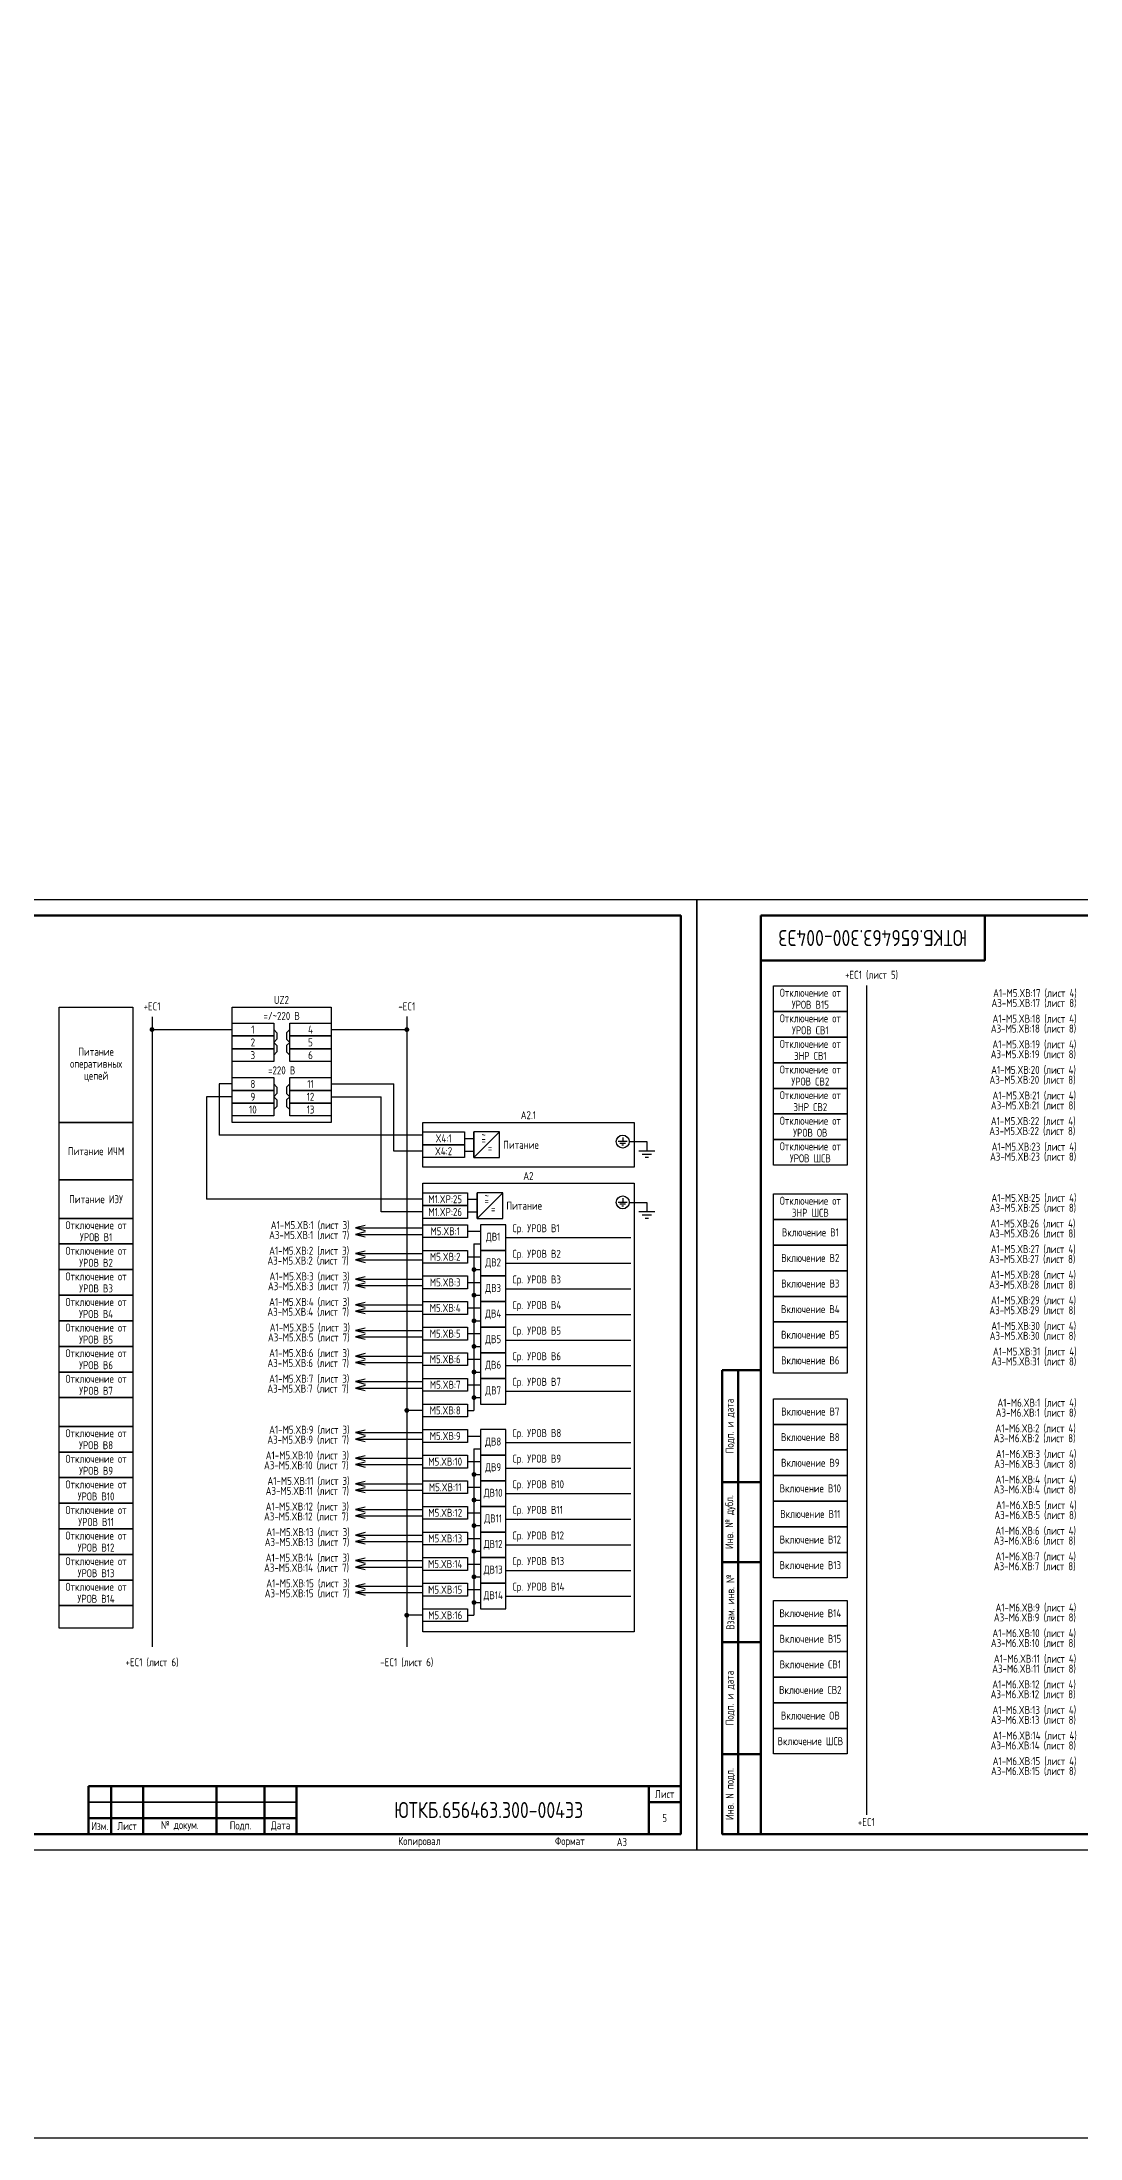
# Model space of a CAD drawing. Header units: millimetres. Extents: x -1612 to 9998, y -90 to 1220.
# Drawn here: x 1895 to 2220, y -90 to 565 of the extents above; entities that cross this region are included whole.
import ezdxf

# ---------------------------------------------------------------- set-up
doc = ezdxf.new("R2010")
doc.units = ezdxf.units.MM
doc.styles.add('Gost_type_A', font='GOST_A.TTF')

# ---------------------------------------------------------------- blocks, each defined once
blk = doc.blocks.new('Формат_А3')
blk.add_lwpolyline([(-420, 297), (0, 297), (0, 0), (-420, 0)], close=True)
at = {"lineweight": 50}
blk.add_lwpolyline([(-400, 292), (-5, 292), (-5, 5), (-400, 5)], close=True, dxfattribs=at)
blk = doc.blocks.new('Штамп малый нижний')
at = {"lineweight": 50}
for points in [[(-185, 15), (-178, 15), (-178, 5), (-185, 5)], [(-178, 15), (-168, 15), (-168, 5), (-178, 5)], [(-168, 15), (-145, 15), (-145, 5), (-168, 5)], [(-145, 15), (-130, 15), (-130, 5), (-145, 5)], [(-130, 15), (-120, 15), (-120, 5), (-130, 5)], [(-120, 15), (-10, 15), (-10, 0), (-120, 0)], [(-10, 15), (0, 15), (0, 10), (-10, 10)], [(-10, 10), (0, 10), (0, 0), (-10, 0)], [(-185, 5), (-178, 5), (-178, 0), (-185, 0)], [(-178, 5), (-168, 5), (-168, 0), (-178, 0)], [(-168, 5), (-145, 5), (-145, 0), (-168, 0)], [(-145, 5), (-130, 5), (-130, 0), (-145, 0)], [(-130, 5), (-120, 5), (-120, 0), (-130, 0)]]:
    blk.add_lwpolyline(points, close=True, dxfattribs=at)
for points in [[(-185, 15), (-178, 15), (-178, 10), (-185, 10)], [(-178, 15), (-168, 15), (-168, 10), (-178, 10)], [(-168, 15), (-145, 15), (-145, 10), (-168, 10)], [(-145, 15), (-130, 15), (-130, 10), (-145, 10)], [(-130, 15), (-120, 15), (-120, 10), (-130, 10)], [(-185, 10), (-178, 10), (-178, 5), (-185, 5)], [(-178, 10), (-168, 10), (-168, 5), (-178, 5)], [(-168, 10), (-145, 10), (-145, 5), (-168, 5)], [(-145, 10), (-130, 10), (-130, 5), (-145, 5)], [(-130, 10), (-120, 10), (-120, 5), (-130, 5)]]:
    blk.add_lwpolyline(points, close=True)
at = {"char_height": 2.5, "style": 'Gost_type_A'}
for s, insert, width, attachment_point in [('Лист', (-5, 12.5), 10, 5), ('Изм.', (-181.5, 2.5), 7, 5), ('Лист', (-173, 2.5), 10, 5), ('№ докум.', (-156.5, 2.5), 23, 5), ('Подп.', (-137.5, 2.5), 15, 5), ('Дата', (-125, 2.5), 10, 5), ('Копировал', (-75, -2.53), 13.1202, 6), ('Формат', (-30, -2.53), 13.1202, 6)]:
    blk.add_mtext(s, dxfattribs=dict(at, insert=insert, width=width, attachment_point=attachment_point))
blk = doc.blocks.new('POINT')
at = {"const_width": 0.75}
blk.add_lwpolyline([(-0.375, 0, 1), (0.375, 0, 1)], format="xyb", close=True, dxfattribs=at)
blk = doc.blocks.new('Штамп левый нижний')
at = {"lineweight": 50}
for points in [[(-12, 145), (-7, 145), (-7, 110), (-12, 110)], [(-7, 145), (0, 145), (0, 110), (-7, 110)], [(-12, 110), (-7, 110), (-7, 85), (-12, 85)], [(-7, 110), (0, 110), (0, 85), (-7, 85)], [(-12, 85), (-7, 85), (-7, 60), (-12, 60)], [(-7, 85), (0, 85), (0, 60), (-7, 60)], [(-12, 60), (-7, 60), (-7, 25), (-12, 25)], [(-7, 60), (0, 60), (0, 25), (-7, 25)], [(-12, 25), (-7, 25), (-7, 0), (-12, 0)], [(-7, 25), (0, 25), (0, 0), (-7, 0)]]:
    blk.add_lwpolyline(points, close=True, dxfattribs=at)
at = {"char_height": 2.5, "attachment_point": 5, "rotation": 90, "style": 'Gost_type_A'}
for s, insert, width in [('Подп. и дата', (-9.5, 127.5), 35), ('Инв. № дубл.', (-9.5, 97.5), 25), ('Взам. инв. №', (-9.5, 72.5), 25), ('Подп. и дата', (-9.5, 42.5), 35), ('Инв. N подл.', (-9.5, 12.5), 25)]:
    blk.add_mtext(s, dxfattribs=dict(at, insert=insert, width=width))
blk = doc.blocks.new('Штамп угловой верхний')
at = {"lineweight": 50}
blk.add_lwpolyline([(0, 0), (70, 0), (70, -14), (0, -14)], close=True, dxfattribs=at)

msp = doc.modelspace()

# ---------------------------------------------------------------- linework, layer by layer
for p, q in [((2153, 270.17), (2153, 11)), ((1929.8, 256.38), (1954.82, 256.38)), ((1929.82, 260.4), (1929.82, 63.53)), ((1985.82, 256.38), (2009.43, 256.38)), ((2009.41, 260.47), (2009.41, 63.53)), ((1954.82, 239.38), (1950.82, 239.38)), ((1950.82, 239.38), (1950.82, 223.38)), ((1985.82, 239.38), (2005.41, 239.38)), ((2005.41, 218.38), (2005.41, 239.38)), ((1946.82, 235.38), (1946.82, 203.38)), ((1954.82, 235.38), (1946.82, 235.38)), ((1985.82, 235.38), (2001.41, 235.38)), ((2001.41, 199.38), (2001.41, 235.38)), ((2014.41, 223.38), (1950.82, 223.38)), ((2030.41, 216.38), (2030.41, 224.38)), ((2030.41, 216.38), (2038.41, 224.38)), ((2014.41, 218.38), (2005.41, 218.38)), ((2078.9, 221.38), (2084.41, 221.38)), ((2014.41, 203.38), (1946.82, 203.38)), ((2031.41, 197.38), (2031.41, 205.38)), ((2031.41, 197.38), (2039.41, 205.38)), ((2014.41, 199.38), (2001.41, 199.38)), ((2078.9, 202.38), (2084.41, 202.38)), ((1993.41, 194.38), (2014.41, 194.38)), ((1993.41, 192.38), (2014.41, 192.38)), ((2028.41, 193.38), (2032.41, 193.38)), ((2028.41, 193.38), (2032.41, 193.38)), ((2040.41, 191.38), (2079.41, 191.38)), ((1993.41, 186.38), (2014.41, 186.38)), ((1993.41, 184.38), (2014.41, 184.38)), ((2028.41, 185.38), (2032.41, 185.38)), ((2030.41, 189.38), (2032.41, 189.38)), ((2030.41, 189.38), (2030.41, 137.38)), ((1993.41, 178.38), (2014.41, 178.38)), ((2028.41, 177.38), (2032.41, 177.38)), ((2030.41, 181.38), (2032.41, 181.38)), ((2040.41, 183.38), (2079.41, 183.38)), ((1993.41, 176.38), (2014.41, 176.38)), ((1993.41, 170.38), (2014.41, 170.38)), ((2030.41, 173.38), (2032.41, 173.38)), ((2040.41, 175.38), (2079.41, 175.38)), ((1993.41, 168.38), (2014.41, 168.38)), ((2028.41, 169.38), (2032.41, 169.38)), ((2030.41, 165.38), (2032.41, 165.38)), ((2040.41, 167.38), (2079.41, 167.38)), ((1993.41, 162.38), (2014.41, 162.38)), ((1993.41, 160.38), (2014.41, 160.38)), ((2028.41, 161.38), (2032.41, 161.38)), ((2030.41, 157.38), (2032.41, 157.38)), ((2040.41, 159.38), (2079.41, 159.38)), ((1993.41, 154.38), (2014.41, 154.38)), ((1993.41, 152.38), (2014.41, 152.38)), ((2028.41, 153.38), (2032.41, 153.38)), ((2040.41, 151.38), (2079.41, 151.38)), ((1993.41, 146.38), (2014.41, 146.38)), ((1993.41, 144.38), (2014.41, 144.38)), ((2028.41, 145.38), (2032.41, 145.38)), ((2030.41, 149.38), (2032.41, 149.38)), ((2030.41, 141.38), (2032.41, 141.38)), ((2040.41, 143.38), (2079.41, 143.38)), ((2014.41, 137.38), (2009.41, 137.38)), ((2014.41, 137.38), (2009.41, 137.38)), ((2028.41, 137.38), (2030.41, 137.38)), ((1993.41, 130.43), (2014.41, 130.43)), ((1993.41, 128.43), (2014.41, 128.43)), ((2028.41, 129.38), (2032.41, 129.38)), ((2030.41, 125.38), (2032.41, 125.38)), ((2030.41, 125.38), (2030.41, 73.38)), ((2040.41, 127.38), (2079.41, 127.38)), ((1993.41, 122.43), (2014.41, 122.43)), ((1993.41, 120.43), (2014.41, 120.43)), ((2028.41, 121.38), (2032.41, 121.38)), ((2040.41, 119.38), (2079.41, 119.38)), ((1993.41, 114.43), (2014.41, 114.43)), ((1993.41, 112.43), (2014.41, 112.43)), ((2028.41, 113.38), (2032.41, 113.38)), ((2030.41, 117.38), (2032.41, 117.38)), ((2040.41, 111.38), (2079.41, 111.38)), ((1993.41, 106.43), (2014.41, 106.43)), ((2028.41, 105.38), (2032.41, 105.38)), ((2030.41, 109.38), (2032.41, 109.38)), ((1993.41, 104.43), (2014.41, 104.43)), ((1993.41, 98.43), (2014.41, 98.43)), ((2030.41, 101.38), (2032.41, 101.38)), ((2040.41, 103.38), (2079.41, 103.38)), ((1993.41, 96.43), (2014.41, 96.43)), ((2028.41, 97.38), (2032.41, 97.38)), ((2030.41, 93.38), (2032.41, 93.38)), ((2040.41, 95.38), (2079.41, 95.38)), ((1993.41, 90.43), (2014.41, 90.43)), ((1993.41, 88.43), (2014.41, 88.43)), ((2028.41, 89.38), (2032.41, 89.38)), ((2030.41, 85.38), (2032.41, 85.38)), ((2040.41, 87.38), (2079.41, 87.38)), ((1993.41, 82.43), (2014.41, 82.43)), ((1993.41, 80.43), (2014.41, 80.43)), ((2028.41, 81.38), (2032.41, 81.38)), ((2040.41, 79.38), (2079.41, 79.38)), ((2014.41, 73.38), (2009.41, 73.38)), ((2028.41, 73.38), (2030.41, 73.38)), ((2030.41, 77.38), (2032.41, 77.38))]:
    msp.add_line(p, q)
at = {"ltscale": 4}
for p, q in [((2027.41, 222.38), (2030.41, 222.38)), ((2027.41, 218.38), (2030.41, 218.38)), ((2028.41, 203.38), (2031.41, 203.38)), ((2028.41, 199.38), (2031.41, 199.38))]:
    msp.add_line(p, q, dxfattribs=at)
at = {"ltscale": 4.32}
for p, q in [((2078.3, 221.38), (2075.45, 221.38)), ((2077.73, 220.81), (2076.02, 220.81)), ((2077.16, 220.24), (2076.59, 220.24)), ((2076.88, 222.66), (2076.88, 221.38)), ((2086.91, 218.38), (2081.91, 218.38)), ((2085.91, 217.38), (2082.91, 217.38)), ((2084.91, 216.38), (2083.91, 216.38)), ((2084.41, 221.38), (2084.41, 218.38)), ((2076.88, 203.66), (2076.88, 202.38)), ((2078.3, 202.38), (2075.45, 202.38)), ((2077.73, 201.81), (2076.02, 201.81)), ((2077.16, 201.24), (2076.59, 201.24)), ((2086.91, 199.38), (2081.91, 199.38)), ((2085.91, 198.38), (2082.91, 198.38)), ((2084.91, 197.38), (2083.91, 197.38)), ((2084.41, 202.38), (2084.41, 199.38))]:
    msp.add_line(p, q, dxfattribs=at)
for points in [[(-1612, 1220), (9998.36, 1220), (9998.36, -90), (-1612, -90)], [(2147, 262.02), (2124, 262.02), (2124, 270.02), (2147, 270.02)], [(1923.82, 227.38), (1900.82, 227.38), (1900.82, 263.38), (1923.82, 263.38)], [(1954.82, 263.38), (1985.82, 263.38), (1985.82, 227.38), (1954.82, 227.38)], [(2147, 254.02), (2124, 254.02), (2124, 262.02), (2147, 262.02)], [(1954.82, 258.38), (1967.82, 258.38), (1967.82, 254.38), (1954.82, 254.38)], [(1972.82, 258.38), (1985.82, 258.38), (1985.82, 254.38), (1972.82, 254.38)], [(1954.82, 254.38), (1967.82, 254.38), (1967.82, 250.38), (1954.82, 250.38)], [(1954.82, 250.38), (1967.82, 250.38), (1967.82, 246.38), (1954.82, 246.38)], [(1972.82, 254.38), (1985.82, 254.38), (1985.82, 250.38), (1972.82, 250.38)], [(1972.82, 250.38), (1985.82, 250.38), (1985.82, 246.38), (1972.82, 246.38)], [(2147, 246.02), (2124, 246.02), (2124, 254.02), (2147, 254.02)], [(2147, 238.02), (2124, 238.02), (2124, 246.02), (2147, 246.02)], [(1954.82, 241.38), (1967.82, 241.38), (1967.82, 237.38), (1954.82, 237.38)], [(1954.82, 237.38), (1967.82, 237.38), (1967.82, 233.38), (1954.82, 233.38)], [(1972.82, 241.38), (1985.82, 241.38), (1985.82, 237.38), (1972.82, 237.38)], [(1972.82, 237.38), (1985.82, 237.38), (1985.82, 233.38), (1972.82, 233.38)], [(2147, 230.02), (2124, 230.02), (2124, 238.02), (2147, 238.02)], [(1954.82, 233.38), (1967.82, 233.38), (1967.82, 229.38), (1954.82, 229.38)], [(1972.82, 233.38), (1985.82, 233.38), (1985.82, 229.38), (1972.82, 229.38)], [(2147, 222.02), (2124, 222.02), (2124, 230.02), (2147, 230.02)], [(1923.82, 209.38), (1900.82, 209.38), (1900.82, 227.38), (1923.82, 227.38)], [(2014.41, 227.38), (2080.41, 227.38), (2080.41, 213.38), (2014.41, 213.38)], [(2014.41, 224.38), (2027.41, 224.38), (2027.41, 220.38), (2014.41, 220.38)], [(2014.41, 220.38), (2027.41, 220.38), (2027.41, 216.38), (2014.41, 216.38)], [(2147, 214.02), (2124, 214.02), (2124, 222.02), (2147, 222.02)], [(1923.82, 197.38), (1900.82, 197.38), (1900.82, 209.38), (1923.82, 209.38)], [(2014.41, 208.38), (2080.41, 208.38), (2080.41, 68.23), (2014.41, 68.23)], [(2014.41, 205.38), (2028.41, 205.38), (2028.41, 201.38), (2014.41, 201.38)], [(2147, 197.02), (2124, 197.02), (2124, 205.02), (2147, 205.02)], [(1923.82, 189.38), (1900.82, 189.38), (1900.82, 197.38), (1923.82, 197.38)], [(2014.41, 201.38), (2028.41, 201.38), (2028.41, 197.38), (2014.41, 197.38)], [(2147, 189.02), (2124, 189.02), (2124, 197.02), (2147, 197.02)], [(2014.41, 195.38), (2028.41, 195.38), (2028.41, 191.38), (2014.41, 191.38)], [(2014.41, 195.38), (2028.41, 195.38), (2028.41, 191.38), (2014.41, 191.38)], [(1923.82, 181.38), (1900.82, 181.38), (1900.82, 189.38), (1923.82, 189.38)], [(2014.41, 187.38), (2028.41, 187.38), (2028.41, 183.38), (2014.41, 183.38)], [(2147, 181.02), (2124, 181.02), (2124, 189.02), (2147, 189.02)], [(1923.82, 173.38), (1900.82, 173.38), (1900.82, 181.38), (1923.82, 181.38)], [(2014.41, 179.38), (2028.41, 179.38), (2028.41, 175.38), (2014.41, 175.38)], [(2147, 173.02), (2124, 173.02), (2124, 181.02), (2147, 181.02)], [(1923.82, 165.38), (1900.82, 165.38), (1900.82, 173.38), (1923.82, 173.38)], [(2014.41, 171.38), (2028.41, 171.38), (2028.41, 167.38), (2014.41, 167.38)], [(2147, 165.02), (2124, 165.02), (2124, 173.02), (2147, 173.02)], [(1923.82, 157.38), (1900.82, 157.38), (1900.82, 165.38), (1923.82, 165.38)], [(2147, 157.02), (2124, 157.02), (2124, 165.02), (2147, 165.02)], [(1923.82, 149.38), (1900.82, 149.38), (1900.82, 157.38), (1923.82, 157.38)], [(2014.41, 163.38), (2028.41, 163.38), (2028.41, 159.38), (2014.41, 159.38)], [(2014.41, 155.38), (2028.41, 155.38), (2028.41, 151.38), (2014.41, 151.38)], [(2147, 149.02), (2124, 149.02), (2124, 157.02), (2147, 157.02)], [(1923.82, 141.38), (1900.82, 141.38), (1900.82, 149.38), (1923.82, 149.38)], [(2014.41, 147.38), (2028.41, 147.38), (2028.41, 143.38), (2014.41, 143.38)], [(1923.82, 132.38), (1900.82, 132.38), (1900.82, 141.38), (1923.82, 141.38)], [(2014.41, 139.38), (2028.41, 139.38), (2028.41, 135.38), (2014.41, 135.38)], [(2147, 133.02), (2124, 133.02), (2124, 141.02), (2147, 141.02)], [(1923.82, 124.38), (1900.82, 124.38), (1900.82, 132.38), (1923.82, 132.38)], [(2014.41, 131.38), (2028.41, 131.38), (2028.41, 127.38), (2014.41, 127.38)], [(2147, 125.02), (2124, 125.02), (2124, 133.02), (2147, 133.02)], [(2147, 117.02), (2124, 117.02), (2124, 125.02), (2147, 125.02)], [(1923.82, 116.38), (1900.82, 116.38), (1900.82, 124.38), (1923.82, 124.38)], [(2014.41, 123.38), (2028.41, 123.38), (2028.41, 119.38), (2014.41, 119.38)], [(1923.82, 108.38), (1900.82, 108.38), (1900.82, 116.38), (1923.82, 116.38)], [(2014.41, 115.38), (2028.41, 115.38), (2028.41, 111.38), (2014.41, 111.38)], [(2147, 109.02), (2124, 109.02), (2124, 117.02), (2147, 117.02)], [(1923.82, 100.38), (1900.82, 100.38), (1900.82, 108.38), (1923.82, 108.38)], [(2014.41, 107.38), (2028.41, 107.38), (2028.41, 103.38), (2014.41, 103.38)], [(2147, 101.02), (2124, 101.02), (2124, 109.02), (2147, 109.02)], [(1923.82, 92.38), (1900.82, 92.38), (1900.82, 100.38), (1923.82, 100.38)], [(2014.41, 99.38), (2028.41, 99.38), (2028.41, 95.38), (2014.41, 95.38)], [(2147, 93.02), (2124, 93.02), (2124, 101.02), (2147, 101.02)], [(1923.82, 84.38), (1900.82, 84.38), (1900.82, 92.38), (1923.82, 92.38)], [(2147, 85.02), (2124, 85.02), (2124, 93.02), (2147, 93.02)], [(2014.41, 91.38), (2028.41, 91.38), (2028.41, 87.38), (2014.41, 87.38)], [(1923.82, 76.38), (1900.82, 76.38), (1900.82, 84.38), (1923.82, 84.38)], [(2014.41, 83.38), (2028.41, 83.38), (2028.41, 79.38), (2014.41, 79.38)], [(1923.82, 69.38), (1900.82, 69.38), (1900.82, 76.38), (1923.82, 76.38)], [(2014.41, 75.38), (2028.41, 75.38), (2028.41, 71.38), (2014.41, 71.38)], [(2147, 70.02), (2124, 70.02), (2124, 78.02), (2147, 78.02)], [(2147, 62.02), (2124, 62.02), (2124, 70.02), (2147, 70.02)], [(2147, 54.02), (2124, 54.02), (2124, 62.02), (2147, 62.02)], [(2147, 46.02), (2124, 46.02), (2124, 54.02), (2147, 54.02)], [(2147, 38.02), (2124, 38.02), (2124, 46.02), (2147, 46.02)], [(2147, 30.02), (2124, 30.02), (2124, 38.02), (2147, 38.02)]]:
    msp.add_lwpolyline(points, close=True)
for points in [[(1967.82, 256.38), (1968.82, 255.38), (1968.82, 253.38), (1967.82, 252.38)], [(1972.82, 256.38), (1971.82, 255.38), (1971.82, 253.38), (1972.82, 252.38)], [(1967.82, 252.38), (1968.82, 251.38), (1968.82, 249.38), (1967.82, 248.38)], [(1972.82, 252.38), (1971.82, 251.38), (1971.82, 249.38), (1972.82, 248.38)], [(1967.82, 239.38), (1968.82, 238.38), (1968.82, 236.38), (1967.82, 235.38)], [(1972.82, 239.38), (1971.82, 238.38), (1971.82, 236.38), (1972.82, 235.38)], [(1967.82, 235.38), (1968.82, 234.38), (1968.82, 232.38), (1967.82, 231.38)], [(1972.82, 235.38), (1971.82, 234.38), (1971.82, 232.38), (1972.82, 231.38)], [(1996.41, 195.13), (1993.41, 194.38), (1996.41, 193.63)], [(1996.41, 193.13), (1993.41, 192.38), (1996.41, 191.63)], [(1996.41, 187.13), (1993.41, 186.38), (1996.41, 185.63)], [(1996.41, 185.13), (1993.41, 184.38), (1996.41, 183.63)], [(1996.41, 179.13), (1993.41, 178.38), (1996.41, 177.63)], [(1996.41, 177.13), (1993.41, 176.38), (1996.41, 175.63)], [(1996.41, 171.13), (1993.41, 170.38), (1996.41, 169.63)], [(1996.41, 169.13), (1993.41, 168.38), (1996.41, 167.63)], [(1996.41, 163.13), (1993.41, 162.38), (1996.41, 161.63)], [(1996.41, 161.13), (1993.41, 160.38), (1996.41, 159.63)], [(1996.41, 155.13), (1993.41, 154.38), (1996.41, 153.63)], [(1996.41, 153.13), (1993.41, 152.38), (1996.41, 151.63)], [(1996.41, 147.13), (1993.41, 146.38), (1996.41, 145.63)], [(1996.41, 145.13), (1993.41, 144.38), (1996.41, 143.63)], [(1996.41, 131.18), (1993.41, 130.43), (1996.41, 129.68)], [(1996.41, 129.18), (1993.41, 128.43), (1996.41, 127.68)], [(1996.41, 123.18), (1993.41, 122.43), (1996.41, 121.68)], [(1996.41, 121.18), (1993.41, 120.43), (1996.41, 119.68)], [(1996.41, 115.18), (1993.41, 114.43), (1996.41, 113.68)], [(1996.41, 113.18), (1993.41, 112.43), (1996.41, 111.68)], [(1996.41, 107.18), (1993.41, 106.43), (1996.41, 105.68)], [(1996.41, 105.18), (1993.41, 104.43), (1996.41, 103.68)], [(1996.41, 99.18), (1993.41, 98.43), (1996.41, 97.68)], [(1996.41, 97.18), (1993.41, 96.43), (1996.41, 95.68)], [(1996.41, 91.18), (1993.41, 90.43), (1996.41, 89.68)], [(1996.41, 89.18), (1993.41, 88.43), (1996.41, 87.68)], [(1996.41, 83.18), (1993.41, 82.43), (1996.41, 81.68)], [(1996.41, 81.18), (1993.41, 80.43), (1996.41, 79.68)]]:
    msp.add_lwpolyline(points)
at = {"ltscale": 4}
for points in [[(2030.41, 216.38), (2038.41, 216.38), (2038.41, 224.38), (2030.41, 224.38)], [(2031.41, 197.38), (2039.41, 197.38), (2039.41, 205.38), (2031.41, 205.38)], [(2032.41, 187.38), (2040.41, 187.38), (2040.41, 195.38), (2032.41, 195.38)], [(2032.41, 179.38), (2040.41, 179.38), (2040.41, 187.38), (2032.41, 187.38)], [(2032.41, 171.38), (2040.41, 171.38), (2040.41, 179.38), (2032.41, 179.38)], [(2032.41, 163.38), (2040.41, 163.38), (2040.41, 171.38), (2032.41, 171.38)], [(2032.41, 155.38), (2040.41, 155.38), (2040.41, 163.38), (2032.41, 163.38)], [(2032.41, 147.38), (2040.41, 147.38), (2040.41, 155.38), (2032.41, 155.38)], [(2032.41, 139.38), (2040.41, 139.38), (2040.41, 147.38), (2032.41, 147.38)], [(2032.41, 123.38), (2040.41, 123.38), (2040.41, 131.38), (2032.41, 131.38)], [(2032.41, 115.38), (2040.41, 115.38), (2040.41, 123.38), (2032.41, 123.38)], [(2032.41, 107.38), (2040.41, 107.38), (2040.41, 115.38), (2032.41, 115.38)], [(2032.41, 99.38), (2040.41, 99.38), (2040.41, 107.38), (2032.41, 107.38)], [(2032.41, 91.38), (2040.41, 91.38), (2040.41, 99.38), (2032.41, 99.38)], [(2032.41, 83.38), (2040.41, 83.38), (2040.41, 91.38), (2032.41, 91.38)], [(2032.41, 75.38), (2040.41, 75.38), (2040.41, 83.38), (2032.41, 83.38)]]:
    msp.add_lwpolyline(points, close=True, dxfattribs=at)
for centre in [(2076.88, 221.38), (2076.88, 202.38)]:
    msp.add_circle(centre, 2.02)

# ---------------------------------------------------------------- block references
for name, p in [('Формат_А3', (2100, 0)), ('Формат_А3', (2520, 0)), ('Штамп угловой верхний', (2120, 292)), ('POINT', (2030.41, 181.38)), ('POINT', (2030.41, 173.38)), ('POINT', (2030.41, 165.38)), ('POINT', (2030.41, 157.38)), ('POINT', (2030.41, 149.38)), ('Штамп левый нижний', (2120, 5)), ('POINT', (2009.41, 137.38)), ('POINT', (2009.41, 137.38)), ('POINT', (2030.41, 141.38)), ('POINT', (2030.41, 117.38)), ('POINT', (2030.41, 109.38)), ('POINT', (2030.41, 101.38)), ('POINT', (2030.41, 93.38)), ('POINT', (2030.41, 85.38)), ('POINT', (2009.41, 73.38)), ('POINT', (2030.41, 77.38)), ('Штамп малый нижний', (2095, 5))]:
    msp.add_blockref(name, p)
at = {"rotation": 180}
for p in [(1929.8, 256.38), (2009.43, 256.38)]:
    msp.add_blockref('POINT', p, dxfattribs=at)

# ---------------------------------------------------------------- texts
at = {"insert": (2155, 285), "char_height": 5, "width": 70, "attachment_point": 5, "rotation": 180, "style": 'Gost_type_A'}
msp.add_mtext('ЮТКБ.656463.300-004Э3', dxfattribs=at)
at = {"char_height": 2.5, "style": 'Gost_type_A'}
for s, insert, width, attachment_point, line_spacing_factor in [('Отключение от УРОВ B15', (2135.5, 266.02), 23, 5, 0.9), ('A1-M5.XВ:17 (лист 4)', (2192.62, 267.66), 31, 4, 0.8), ('UZ2', (1970.25, 264.38), 31, 8, 0.9), ('A3-M5.XВ:17 (лист 8)', (2192.1, 264.56), 31, 4, 0.8), ('=/~220 В', (1970.32, 259.38), 31, 8, 0.9), ('Отключение от УРОВ СB1', (2135.5, 258.02), 23, 5, 0.9), ('A3-M5.XВ:18 (лист 8)', (2191.91, 256.56), 31, 4, 0.8), ('A1-M5.XВ:18 (лист 4)', (2192.43, 259.66), 31, 4, 0.8), ('Питание оперативных цепей', (1912.32, 245.38), 23, 5, 0.9), ('Отключение от ЗНР СВ1', (2135.5, 250.02), 23, 5, 0.9), ('A3-M5.XВ:19 (лист 8)', (2191.87, 248.56), 31, 4, 0.8), ('A1-M5.XВ:19 (лист 4)', (2192.39, 251.66), 31, 4, 0.8), ('=220 В', (1970.32, 242.38), 31, 8, 0.9), ('Отключение от УРОВ СB2', (2135.5, 242.02), 23, 5, 0.9), ('A1-M5.XВ:20 (лист 4)', (2192, 243.66), 31, 4, 0.8), ('Отключение от ЗНР СВ2', (2135.5, 234.02), 23, 5, 0.9), ('A3-M5.XВ:20 (лист 8)', (2191.48, 240.56), 31, 4, 0.8), ('A1-M5.XВ:21 (лист 4)', (2192.43, 235.66), 31, 4, 0.8), ('A2.1', (2047.41, 228.38), 66, 8, 0.9), ('A1-M5.XВ:22 (лист 4)', (2191.91, 227.66), 31, 4, 0.8), ('A3-M5.XВ:21 (лист 8)', (2191.91, 232.56), 31, 4, 0.8), ('Отключение от УРОВ ОB', (2135.5, 226.02), 23, 5, 0.9), ('A3-M5.XВ:22 (лист 8)', (2191.41, 224.56), 31, 4, 0.8), ('Питание ИЧМ', (1912.32, 218.38), 23, 5, 0.9), ('Отключение от УРОВ ШСB', (2135.5, 218.02), 23, 5, 0.9), ('A3-M5.XВ:23 (лист 8)', (2191.65, 216.56), 31, 4, 0.8), ('A1-M5.XВ:23 (лист 4)', (2192.17, 219.66), 31, 4, 0.8), ('A2', (2047.41, 209.38), 66, 8, 0.9), ('Питание ИЭУ', (1912.32, 203.38), 23, 5, 0.9), ('Отключение от ЗНР ШСВ', (2135.5, 201.02), 23, 5, 0.9), ('A1-M5.XВ:25 (лист 4)', (2192.09, 203.66), 31, 4, 0.8), ('Отключение от УРОВ В1', (1912.32, 193.38), 23, 5, 0.9), ('A1-M5.XВ:1 (лист 3)', (1966.91, 195.16), 31, 4, 0.8), ('A3-M5.XВ:25 (лист 8)', (2191.57, 200.56), 31, 4, 0.8), ('A1-M5.XВ:26 (лист 4)', (2191.77, 195.66), 31, 4, 0.8), ('A3-M5.XВ:1 (лист 7)', (1966.39, 192.06), 31, 4, 0.8), ('Включение В1', (2135.5, 193.02), 23, 5, 0.9), ('A3-M5.XВ:26 (лист 8)', (2191.43, 192.56), 31, 4, 0.8), ('Отключение от УРОВ B2', (1912.32, 185.38), 23, 5, 0.9), ('A3-M5.XВ:2 (лист 7)', (1965.87, 184.06), 31, 4, 0.8), ('A1-M5.XВ:2 (лист 3)', (1966.41, 187.16), 31, 4, 0.8), ('Включение В2', (2135.5, 185.02), 23, 5, 0.9), ('A3-M5.XВ:27 (лист 8)', (2191.39, 184.56), 31, 4, 0.8), ('A1-M5.XВ:27 (лист 4)', (2191.91, 187.66), 31, 4, 0.8), ('Отключение от УРОВ В3', (1912.32, 177.38), 23, 5, 0.9), ('A3-M5.XВ:3 (лист 7)', (1966.03, 176.06), 31, 4, 0.8), ('A1-M5.XВ:3 (лист 3)', (1966.5, 179.16), 31, 4, 0.8), ('Включение В3', (2135.5, 177.02), 23, 5, 0.9), ('A3-M5.XВ:28 (лист 8)', (2191.35, 176.56), 31, 4, 0.8), ('A1-M5.XВ:28 (лист 4)', (2191.87, 179.66), 31, 4, 0.8), ('Отключение от УРОВ В4', (1912.32, 169.38), 23, 5, 0.9), ('A1-M5.XВ:4 (лист 3)', (1966.41, 171.16), 31, 4, 0.8), ('A1-M5.XВ:29 (лист 4)', (2191.95, 171.66), 31, 4, 0.8), ('Отключение от УРОВ В5', (1912.32, 161.38), 23, 5, 0.9), ('A3-M5.XВ:4 (лист 7)', (1965.84, 168.06), 31, 4, 0.8), ('A1-M5.XВ:5 (лист 3)', (1966.58, 163.16), 31, 4, 0.8), ('Включение В4', (2135.5, 169.02), 23, 5, 0.9), ('A3-M5.XВ:29 (лист 8)', (2191.43, 168.56), 31, 4, 0.8), ('A1-M5.XВ:30 (лист 4)', (2192.04, 163.66), 31, 4, 0.8), ('A3-M5.XВ:5 (лист 7)', (1966.03, 160.06), 31, 4, 0.8), ('Включение В5', (2135.5, 161.02), 23, 5, 0.9), ('A3-M5.XВ:30 (лист 8)', (2191.54, 160.56), 31, 4, 0.8), ('A1-M5.XВ:31 (лист 4)', (2192.56, 155.66), 31, 4, 0.8), ('Отключение от УРОВ В6', (1912.32, 153.38), 23, 5, 0.9), ('A3-M5.XВ:6 (лист 7)', (1965.87, 152.06), 31, 4, 0.8), ('A1-M5.XВ:6 (лист 3)', (1966.41, 155.16), 31, 4, 0.8), ('Включение В6', (2135.5, 153.02), 23, 5, 0.9), ('A3-M5.XВ:31 (лист 8)', (2192.04, 152.56), 31, 4, 0.8), ('Отключение от УРОВ В7', (1912.32, 145.38), 23, 5, 0.9), ('A3-M5.XВ:7 (лист 7)', (1965.84, 144.06), 31, 4, 0.8), ('A1-M5.XВ:7 (лист 3)', (1966.41, 147.16), 31, 4, 0.8), ('Включение В7', (2135.5, 137.02), 23, 5, 0.9), ('A3-M6.XВ:1 (лист 8)', (2193.43, 136.56), 31, 4, 0.8), ('A1-M6.XВ:1 (лист 4)', (2193.95, 139.66), 31, 4, 0.8), ('Отключение от УРОВ В8', (1912.32, 128.38), 23, 5, 0.9), ('A1-M5.XВ:9 (лист 3)', (1966.41, 131.22), 31, 4, 0.8), ('A1-M6.XВ:2 (лист 4)', (2193.36, 131.66), 31, 4, 0.8), ('A1-M5.XВ:10 (лист 3)', (1965.34, 123.22), 31, 4, 0.8), ('A3-M5.XВ:9 (лист 7)', (1965.84, 128.11), 31, 4, 0.8), ('Включение В8', (2135.5, 129.02), 23, 5, 0.9), ('A3-M6.XВ:2 (лист 8)', (2192.84, 128.56), 31, 4, 0.8), ('A1-M6.XВ:3 (лист 4)', (2193.5, 123.66), 31, 4, 0.8), ('Отключение от УРОВ В9', (1912.32, 120.38), 23, 5, 0.9), ('A3-M5.XВ:10 (лист 7)', (1964.8, 120.11), 31, 4, 0.8), ('Включение В9', (2135.5, 121.02), 23, 5, 0.9), ('A3-M6.XВ:3 (лист 8)', (2192.98, 120.56), 31, 4, 0.8), ('Отключение от УРОВ В10', (1912.32, 112.38), 23, 5, 0.9), ('A3-M5.XВ:11 (лист 7)', (1965.32, 112.11), 31, 4, 0.8), ('A1-M5.XВ:11 (лист 3)', (1965.87, 115.22), 31, 4, 0.8), ('Включение В10', (2135.5, 113.02), 23, 5, 0.9), ('A3-M6.XВ:4 (лист 8)', (2192.85, 112.56), 31, 4, 0.8), ('A1-M6.XВ:4 (лист 4)', (2193.37, 115.66), 31, 4, 0.8), ('Отключение от УРОВ В11', (1912.32, 104.38), 23, 5, 0.9), ('A3-M5.XВ:12 (лист 7)', (1964.8, 104.11), 31, 4, 0.8), ('A1-M5.XВ:12 (лист 3)', (1965.32, 107.22), 31, 4, 0.8), ('Включение В11', (2135.5, 105.02), 23, 5, 0.9), ('A3-M6.XВ:5 (лист 8)', (2193.02, 104.56), 31, 4, 0.8), ('A1-M6.XВ:5 (лист 4)', (2193.54, 107.66), 31, 4, 0.8), ('Отключение от УРОВ В12', (1912.32, 96.38), 23, 5, 0.9), ('A1-M5.XВ:13 (лист 3)', (1965.51, 99.22), 31, 4, 0.8), ('Включение В12', (2135.5, 97.02), 23, 5, 0.9), ('A1-M6.XВ:6 (лист 4)', (2193.32, 99.66), 31, 4, 0.8), ('A3-M5.XВ:13 (лист 7)', (1965.02, 96.11), 31, 4, 0.8), ('A1-M5.XВ:14 (лист 3)', (1965.34, 91.22), 31, 4, 0.8), ('A3-M6.XВ:6 (лист 8)', (2192.82, 96.56), 31, 4, 0.8), ('A1-M6.XВ:7 (лист 4)', (2193.36, 91.66), 31, 4, 0.8), ('Отключение от УРОВ В13', (1912.32, 88.38), 23, 5, 0.9), ('A3-M5.XВ:14 (лист 7)', (1964.82, 88.11), 31, 4, 0.8), ('Включение В13', (2135.5, 89.02), 23, 5, 0.9), ('A3-M6.XВ:7 (лист 8)', (2192.84, 88.56), 31, 4, 0.8), ('Отключение от УРОВ В14', (1912.32, 80.38), 23, 5, 0.9), ('A3-M5.XВ:15 (лист 7)', (1965.02, 80.11), 31, 4, 0.8), ('A1-M5.XВ:15 (лист 3)', (1965.51, 83.22), 31, 4, 0.8), ('Включение В14', (2135.5, 74.02), 23, 5, 0.9), ('A3-M6.XВ:9 (лист 8)', (2192.85, 72.56), 31, 4, 0.8), ('A1-M6.XВ:9 (лист 4)', (2193.37, 75.66), 31, 4, 0.8), ('Включение В15', (2135.5, 66.02), 23, 5, 0.9), ('A3-M6.XВ:10 (лист 8)', (2191.91, 64.56), 31, 4, 0.8), ('A1-M6.XВ:10 (лист 4)', (2192.39, 67.66), 31, 4, 0.8), ('Включение СВ1', (2135.5, 58.02), 23, 5, 0.9), ('A1-M6.XВ:11 (лист 4)', (2192.84, 59.66), 31, 4, 0.8), ('A3-M6.XВ:11 (лист 8)', (2192.32, 56.56), 31, 4, 0.8), ('A1-M6.XВ:12 (лист 4)', (2192.36, 51.66), 31, 4, 0.8), ('Включение СВ2', (2135.5, 50.02), 23, 5, 0.9), ('A3-M6.XВ:12 (лист 8)', (2191.84, 48.56), 31, 4, 0.8), ('Включение ОВ', (2135.5, 42.02), 23, 5, 0.9), ('A3-M6.XВ:13 (лист 8)', (2191.91, 40.56), 31, 4, 0.8), ('A1-M6.XВ:13 (лист 4)', (2192.43, 43.66), 31, 4, 0.8), ('Включение ШСВ', (2135.5, 34.02), 23, 5, 0.9), ('A3-M6.XВ:14 (лист 8)', (2191.83, 32.56), 31, 4, 0.8), ('A1-M6.XВ:14 (лист 4)', (2192.53, 35.66), 31, 4, 0.8), ('A1-M6.XВ:15 (лист 4)', (2192.47, 27.66), 31, 4, 0.8), ('A3-M6.XВ:15 (лист 8)', (2191.95, 24.56), 31, 4, 0.8)]:
    msp.add_mtext(s, dxfattribs=dict(at, insert=insert, width=width, attachment_point=attachment_point, line_spacing_factor=line_spacing_factor))
at = {"style": 'Gost_type_A'}
for s, insert, char_height, width, attachment_point in [('+EC1 (лист 5)', (2154.62, 272), 2.5, 17.4877, 8), ('+EC1', (1929.82, 262.38), 2.5, 10, 8), ('-EC1', (2009.41, 262.38), 2.5, 10, 8), ('1', (1961.32, 256.38), 2.5, 13, 5), ('4', (1979.32, 256.38), 2.5, 13, 5), ('3', (1961.32, 248.38), 2.5, 13, 5), ('2', (1961.32, 252.38), 2.5, 13, 5), ('5', (1979.32, 252.38), 2.5, 13, 5), ('6', (1979.32, 248.38), 2.5, 13, 5), ('9', (1961.32, 235.38), 2.5, 13, 5), ('8', (1961.32, 239.38), 2.5, 13, 5), ('12', (1979.32, 235.38), 2.5, 13, 5), ('11', (1979.32, 239.38), 2.5, 13, 5), ('10', (1961.32, 231.38), 2.5, 13, 5), ('13', (1979.32, 231.38), 2.5, 13, 5), ('X4:1', (2020.91, 222.38), 2.5, 13, 5), ('~', (2033.41, 223.41), 2.5, 2.7, 5), ('X4:2', (2020.91, 218.38), 2.5, 13, 5), ('=', (2033.41, 221.91), 2.5, 6, 5), ('=', (2035.41, 219.38), 2.5, 6, 5), ('Питание', (2045.09, 220.36), 2.5, 11.3452, 5), ('M1.XP:25', (2021.41, 203.38), 2.5, 13.9956, 5), ('~', (2034.41, 204.41), 2.5, 2.7, 5), ('=', (2034.41, 202.91), 2.5, 6, 5), ('M1.XP:26', (2021.41, 199.38), 2.5, 13.9956, 5), ('=', (2036.41, 200.38), 2.5, 6, 5), ('Питание', (2046.09, 201.36), 2.5, 11.3452, 5), ('M5.XВ:1', (2021.41, 193.38), 2.5, 14, 5), ('Ср. УРОВ В1', (2042.41, 192.38), 2.5, 29.668, 7), ('M5.XВ:2', (2021.41, 185.38), 2.5, 14, 5), ('Ср. УРОВ В2', (2042.41, 184.38), 2.5, 30.6324, 7), ('M5.XВ:3', (2021.41, 177.38), 2.5, 14, 5), ('Ср. УРОВ В3', (2042.41, 176.38), 2.5, 30.6324, 7), ('M5.XВ:4', (2021.41, 169.38), 2.5, 14, 5), ('Ср. УРОВ В4', (2042.41, 168.38), 2.5, 27.8465, 7), ('M5.XВ:5', (2021.41, 161.38), 2.5, 14, 5), ('Ср. УРОВ В5', (2042.41, 160.38), 2.5, 27.8465, 7), ('M5.XВ:6', (2021.41, 153.38), 2.5, 14, 5), ('Ср. УРОВ В6', (2042.41, 152.38), 2.5, 27.8465, 7), ('M5.XВ:7', (2021.41, 145.38), 2.5, 14, 5), ('Ср. УРОВ В7', (2042.41, 144.38), 2.5, 33.5921, 7), ('M5.XВ:8', (2021.41, 137.38), 2.5, 14, 5), ('Ср. УРОВ В8', (2042.41, 128.38), 2.5, 27.8465, 7), ('M5.XВ:9', (2021.41, 129.38), 2.5, 14, 5), ('M5.XВ:10', (2021.41, 121.38), 2.5, 14, 5), ('Ср. УРОВ В9', (2042.41, 120.38), 2.5, 39.1584, 7), ('M5.XВ:11', (2021.41, 113.38), 2.5, 14, 5), ('Ср. УРОВ В10', (2042.41, 112.38), 2.5, 27.8465, 7), ('M5.XВ:12', (2021.41, 105.38), 2.5, 14, 5), ('Ср. УРОВ В11', (2042.41, 104.38), 2.5, 36.4793, 7), ('M5.XВ:13', (2021.41, 97.38), 2.5, 14, 5), ('Ср. УРОВ В12', (2042.41, 96.38), 2.5, 27.8465, 7), ('M5.XВ:14', (2021.41, 89.38), 2.5, 14, 5), ('Ср. УРОВ В13', (2042.41, 88.38), 2.5, 35.3878, 7), ('M5.XВ:15', (2021.41, 81.38), 2.5, 14, 5), ('\\pxsm1;Ср. УРОВ В14', (2042.41, 80.38), 2.5, 27.8465, 7), ('M5.XВ:16', (2021.41, 73.38), 2.5, 14, 5), ('+EC1 (лист 6)', (1929.82, 59.94), 2.5, 20, 2), ('-EC1 (лист 6)', (2009.41, 59.94), 2.5, 20, 2), ('ЮТКБ.656463.300-004Э3', (2035, 12.5), 5, 120, 5), ('5', (2090, 10), 2.5, 10, 5), ('+EC1', (2153, 10), 2.5, 20, 2), ('A3', (2075, 2.5), 2.5, 20, 4)]:
    msp.add_mtext(s, dxfattribs=dict(at, insert=insert, char_height=char_height, width=width, attachment_point=attachment_point))
at = {"color": 5, "char_height": 2.5, "width": 7.9998, "attachment_point": 5, "style": 'Gost_type_A'}
for s, insert in [('ДВ1', (2036.41, 191.38)), ('ДВ2', (2036.41, 183.38)), ('ДВ3', (2036.41, 175.38)), ('ДВ4', (2036.41, 167.38)), ('ДВ5', (2036.41, 159.38)), ('ДВ6', (2036.41, 151.38)), ('ДВ7', (2036.41, 143.38)), ('ДВ8', (2036.41, 127.38)), ('ДВ9', (2036.41, 119.38)), ('ДВ10', (2036.41, 111.38)), ('ДВ11', (2036.41, 103.38)), ('ДВ12', (2036.41, 95.38)), ('ДВ13', (2036.41, 87.38)), ('ДВ14', (2036.41, 79.38))]:
    msp.add_mtext(s, dxfattribs=dict(at, insert=insert))

doc.saveas('drawing.dxf')
